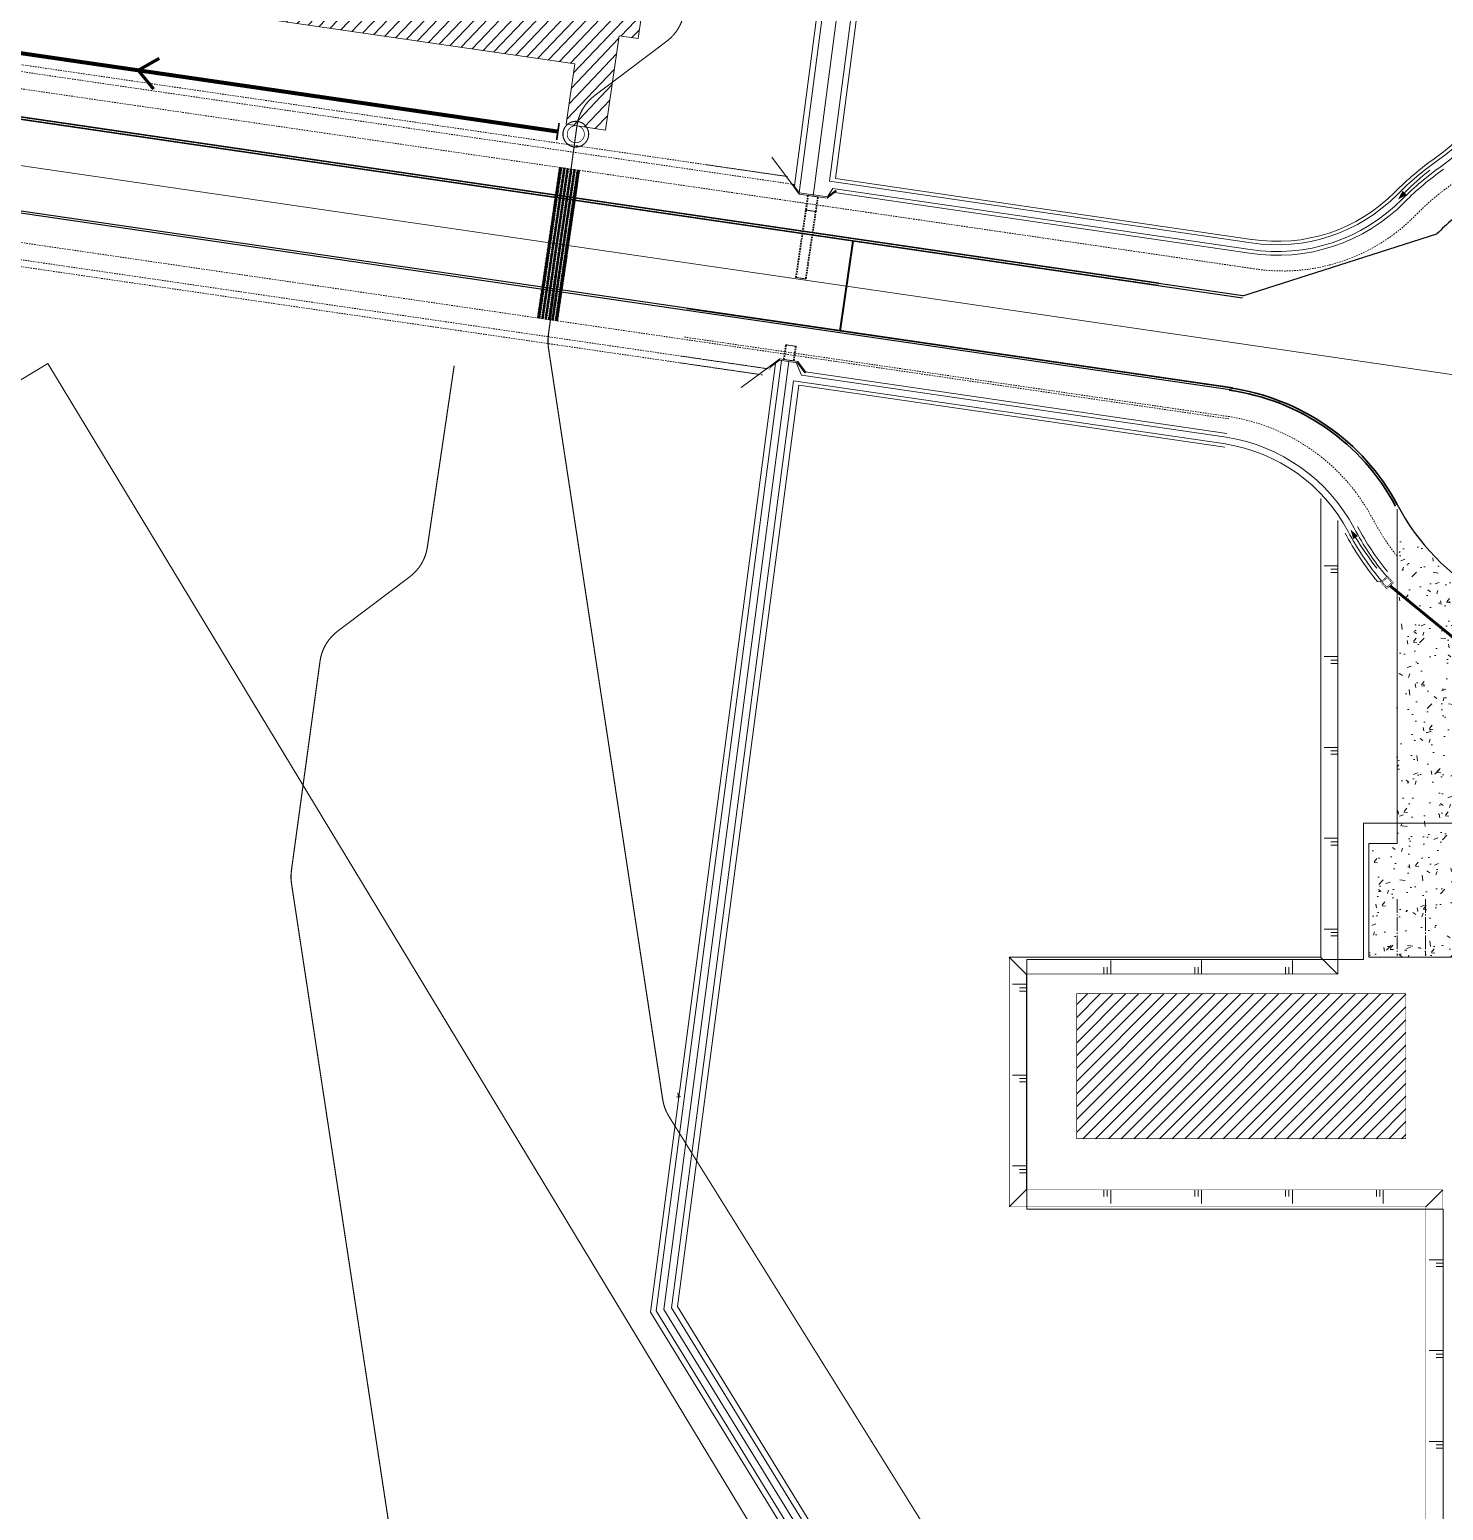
# Model space of a CAD drawing. Header units: millimetres. Extents: x 553474 to 556484, y 6145926 to 6146600.
# Drawn here: x 555975.7 to 556100.2, y 6146221.1 to 6146351.5 of the extents above; entities that cross this region are included whole.
import ezdxf

# ---------------------------------------------------------------- set-up
doc = ezdxf.new("R2010")
doc.units = ezdxf.units.MM
for name, pattern in [('( Hidden )', [0.375, 0.25, -0.125]), ('ACAD_ISO04W100', [30, 24, -3, 0, -3]), ('HIDDEN', [0.375, 0.25, -0.125]), ('HIDDEN2', [0.1875, 0.125, -0.0625])]:
    doc.linetypes.add(name, pattern=pattern)
doc.layers.add('8', color=8, linetype='Continuous', lineweight=0)
doc.styles.add('topografia rev A (17-04-08)$0$Standard', font='txt')
doc.linetypes.add('topografia rev A (17-04-08)$0$CERCO', pattern='A,0.5,-0.005,["X",topografia rev A (17-04-08)$0$Standard,S=0.5,R=0,X=-0.1,Y=-0.25],4', length=4.505)
pattern_1 = [(126.6935523005759, (555764.0691758989, 6146257.193710576), (-0.07637553546934372, -0.05691520079707196), []), (216.6935523005759, (555764.0691758989, 6146257.193710576), (0.05691520079707196, -0.07637553546934372), [])]

# ---------------------------------------------------------------- blocks, each defined once
blk = doc.blocks.new('CLOA')
at = {"const_width": 0.1875}
blk.add_lwpolyline([(-2.15625, 0, 1), (2.15625, 0, 1)], format="xyb", close=True, dxfattribs=at)
blk = doc.blocks.new('COTA_N')
for p, q in [((-1, 0), (0, 0)), ((0, 0.5), (0, -0.5))]:
    blk.add_line(p, q)
at = {"const_width": 0.065}
blk.add_lwpolyline([(0.1414213562373163, 0.1414213562373021), (0.2828427124746327, 0.2828427124746187), (0, 0), (-0.1414213562373021, -0.1414213562373021), (-0.2828427124746185, -0.2828427124746185)], dxfattribs=at)

msp = doc.modelspace()

# ---------------------------------------------------------------- hatches: boundary and pattern name
at = {"layer": '8', "linetype": 'Continuous', "lineweight": 9}
h = msp.add_hatch(dxfattribs=at)
h.set_pattern_fill('ANSI31', color=256, scale=0.25, angle=1.462425374932994)
h.set_pattern_definition([(46.462425374933, (0, 0), (-0.5754074657500953, 0.5467589147504162), [])])
h.paths.add_polyline_path([(556022.9212281218, 6146343.13941644), (556023.6952907785, 6146348.475694282), (555988.0929035716, 6146353.640057764), (555991.2696781232, 6146375.54028962), (555984.9412258245, 6146375.518232923), (555990.8047591365, 6146389.694508395), (556002.1747731571, 6146385.934584311), (556002.7530747183, 6146389.921313008), (556002.7801959555, 6146389.917378892), (556002.7830809845, 6146389.937158873), (556010.3753289648, 6146388.829783926), (556010.6496634935, 6146390.721007145), (556024.0098365942, 6146388.783025018), (556022.7092352558, 6146379.816864404), (556033.2736684296, 6146378.284422983), (556029.2720942232, 6146350.698139635), (556027.589702055, 6146350.942181828), (556026.3849767034, 6146342.63697663)])
at = {"layer": '8', "lineweight": 0}
h = msp.add_hatch(dxfattribs=at)
h.set_pattern_fill('ANSI37', color=256, scale=0.03, angle=81.69355230057593)
h.set_pattern_definition(pattern_1)
h.paths.add_polyline_path([(556022.3267534374, 6146339.348347632), (556020.3908882185, 6146326.088919844), (556020.6184745547, 6146326.055692427), (556022.5543397984, 6146339.315120216)])
h = msp.add_hatch(dxfattribs=at)
h.set_pattern_fill('ANSI37', color=256, scale=0.03, angle=81.69355230057593)
h.set_pattern_definition(pattern_1)
h.paths.add_polyline_path([(556022.7027662451, 6146339.293450082), (556020.7669009697, 6146326.034022293), (556020.9153274014, 6146326.012352166), (556022.8511926756, 6146339.271779948)])
h = msp.add_hatch(dxfattribs=at)
h.set_pattern_fill('ANSI37', color=256, scale=0.03, angle=81.69355230057593)
h.set_pattern_definition(pattern_1)
h.paths.add_polyline_path([(556022.9996191065, 6146339.250109816), (556021.0637538601, 6146325.990682025), (556021.212180289, 6146325.96901188), (556023.1480455371, 6146339.228439682)])
h = msp.add_hatch(dxfattribs=at)
h.set_pattern_fill('ANSI37', color=256, scale=0.03, angle=81.69355230057593)
h.set_pattern_definition(pattern_1)
h.paths.add_polyline_path([(556023.2964719553, 6146339.206769549), (556021.3606067068, 6146325.947341744), (556021.5090331637, 6146325.925671621), (556023.444898386, 6146339.185099416)])
h = msp.add_hatch(dxfattribs=at)
h.set_pattern_fill('ANSI37', color=256, scale=0.03, angle=81.69355230057593)
h.set_pattern_definition(pattern_1)
h.paths.add_polyline_path([(556023.59332481, 6146339.163429284), (556021.6574595348, 6146325.904001486), (556021.8058859656, 6146325.882331354), (556023.7417512406, 6146339.141759152)])
h = msp.add_hatch(dxfattribs=at)
h.set_pattern_fill('ANSI37', color=256, scale=0.03, angle=81.69355230057593)
h.set_pattern_definition(pattern_1)
h.paths.add_polyline_path([(556022.1818988089, 6146325.827433801), (556024.1177640439, 6146339.0868616), (556023.8901776782, 6146339.120089017), (556021.9543124413, 6146325.860661205)])
at = {"layer": '8', "lineweight": 0, "ltscale": 50}
h = msp.add_hatch(dxfattribs=at)
h.set_pattern_fill('AR-CONC', color=256, scale=0.02)
h.set_pattern_definition([(49.99999999999999, (3083.909502395662, 0), (3.64369337992008, -0.3187817107780617), [0.381, -4.191000000000001]), (355, (3083.909502395662, 0), (-0.7048684284993868, 3.821136904780703), [0.3048, -3.3528116834]), (100.4514447, (3084.213142535649, -0.02656507026404142), (2.938824941807066, 3.502355038243902), [0.3238001759999998, -3.561804891999998]), (46.18420000000002, (3083.909502395662, 1.015999999828637), (5.421580817842599, -0.8408465586545429), [0.5714999999999993, -6.286499999999995]), (96.63555760999992, (3084.361300395685, 0.9459300003945827), (4.74808268103006, 4.948522491954431), [0.4857004628, -5.3427121632]), (351.1841511700001, (3083.909502395662, 1.015999999828637), (4.74808268129954, 4.948522491710653), [0.4571993414, -5.0291946384]), (21, (3084.417502395692, 0.7620000001043081), (3.03228782538265, -2.045303963741752), [0.381, -4.191000000000001]), (326.0000000000001, (3084.417502395692, 0.7620000001043081), (1.236040566952942, 3.683759322446385), [0.3048, -3.3528]), (71.45144499999999, (3084.670193047612, 0.591558001935482), (4.268328385574323, 1.638455377718105), [0.3238001760000001, -3.561798752]), (37.50000000000001, (3083.909502395662, 0), (0.06177206501183633, 1.691100777463062), [0, -3.31216, 0, -3.4036, 0, -3.3655]), (7.499999999999999, (3083.909502395662, 0), (1.336393250206115, 2.00361149636239), [0, -1.94056, 0, -3.23596, 0, -1.2827]), (327.5, (3082.776662395685, 0), (2.711811903337428, -0.1145748798534689), [0, -1.27, 0, -3.9624, 0, -5.2578]), (317.5, (3082.268662395654, 0), (2.962583627720361, 0.5085298206666606), [0, -1.651, 0, -2.63144, 0, -3.7338])])
edge = h.paths.add_edge_path()
edge.add_line((556101.1076500898, 6146292.601834393), (556101.1076500902, 6146298.215993067))
edge.add_arc((556104.7941739729, 6146297.914241361), 3.69885285319162, 107.63006334412651, 175.3206210512402, ccw=False)
edge.add_line((556103.6739024376, 6146301.439366056), (556099.2717214427, 6146304.933272571))
edge.add_line((556099.2717214427, 6146304.933272571), (556097.946400223, 6146306.462957871))
edge.add_line((556097.946400223, 6146306.462957871), (556096.8026557321, 6146308.076000675))
edge.add_line((556096.8026557321, 6146308.076000675), (556096.1076500898, 6146309.246794677))
edge.add_line((556096.1076500898, 6146309.246794677), (556096.3234377642, 6146304.938810022))
edge.add_line((556096.3234377642, 6146304.938810022), (556096.1076500897, 6146303.0451607))
edge.add_line((556096.1076500897, 6146303.0451607), (556096.1076500898, 6146279.801834393))
edge.add_line((556096.1076500898, 6146279.801834393), (556113.9131176749, 6146279.801834392))
edge.add_line((556113.9131176749, 6146279.801834392), (556111.9919164067, 6146279.93583447))
edge.add_line((556111.9919164067, 6146279.93583447), (556111.1865706986, 6146280.165697508))
edge.add_line((556111.1865706986, 6146280.165697508), (556110.1368078435, 6146280.409973311))
edge.add_line((556110.1368078435, 6146280.409973311), (556109.0151105761, 6146280.754809047))
edge.add_line((556109.0151105761, 6146280.754809047), (556108.1526040052, 6146281.17215779))
edge.add_line((556108.1526040052, 6146281.17215779), (556107.5337412477, 6146281.573783624))
edge.add_line((556107.5337412477, 6146281.573783624), (556107.2253325782, 6146281.688675887))
edge.add_line((556107.2253325782, 6146281.688675887), (556106.3661690563, 6146282.26398342))
edge.add_line((556106.3661690563, 6146282.26398342), (556105.0550412581, 6146283.449584606))
edge.add_line((556105.0550412581, 6146283.449584606), (556103.8373741603, 6146284.70670626))
edge.add_line((556103.8373741603, 6146284.70670626), (556102.9985163407, 6146286.064554618))
edge.add_line((556102.9985163407, 6146286.064554618), (556102.4089738693, 6146287.055905883))
edge.add_line((556102.4089738693, 6146287.055905883), (556101.5554443828, 6146289.253873443))
edge.add_line((556101.5554443828, 6146289.253873443), (556101.1702632915, 6146290.699370918))
edge.add_line((556101.1702632915, 6146290.699370918), (556101.0983288792, 6146292.049970686))
edge.add_line((556101.0983288792, 6146292.049970686), (556101.1076500898, 6146292.601834393))
h = msp.add_hatch(dxfattribs=at)
h.set_pattern_fill('AR-CONC', color=256, scale=0.02)
h.set_pattern_definition([(49.99999999999999, (2769.909015552024, -7.258946433663368), (3.64369337992008, -0.3187817107780617), [0.381, -4.191000000000001]), (355, (2769.909015552024, -7.258946433663368), (-0.7048684284993868, 3.821136904780703), [0.3048, -3.3528116834]), (100.4514447, (2770.212655692012, -7.28551150392741), (2.938824941807066, 3.502355038243902), [0.3238001759999998, -3.561804891999998]), (46.18420000000002, (2769.909015552024, -6.242946433834732), (5.421580817842599, -0.8408465586545429), [0.5714999999999993, -6.286499999999995]), (96.63555760999992, (2770.360813552048, -6.313016433268785), (4.74808268103006, 4.948522491954431), [0.4857004628, -5.3427121632]), (351.1841511700001, (2769.909015552024, -6.242946433834732), (4.74808268129954, 4.948522491710653), [0.4571993414, -5.0291946384]), (21, (2770.417015552055, -6.49694643355906), (3.03228782538265, -2.045303963741752), [0.381, -4.191000000000001]), (326.0000000000001, (2770.417015552055, -6.49694643355906), (1.236040566952942, 3.683759322446385), [0.3048, -3.3528]), (71.45144499999999, (2770.669706203975, -6.667388431727886), (4.268328385574323, 1.638455377718105), [0.3238001760000001, -3.561798752]), (37.50000000000001, (2769.909015552024, -7.258946433663368), (0.06177206501183633, 1.691100777463062), [0, -3.31216, 0, -3.4036, 0, -3.3655]), (7.499999999999999, (2769.909015552024, -7.258946433663368), (1.336393250206115, 2.00361149636239), [0, -1.94056, 0, -3.23596, 0, -1.2827]), (327.5, (2768.776175552048, -7.258946433663368), (2.711811903337428, -0.1145748798534689), [0, -1.27, 0, -3.9624, 0, -5.2578]), (317.5, (2768.268175552017, -7.258946433663368), (2.962583627720361, 0.5085298206666606), [0, -1.651, 0, -2.63144, 0, -3.7338])])
h.paths.add_polyline_path([(556158.9053741986, 6146263.29847372), (556153.8953759861, 6146263.302645549), (556148.6817810654, 6146268.516243453), (556153.8047243449, 6146273.639186733), (556150.265349722, 6146277.170879922), (556138.8971153555, 6146265.80264555), (556138.8971153555, 6146263.30264555), (556133.8849662659, 6146263.30264555), (556133.8849662659, 6146238.302646745), (556158.8880144287, 6146238.285294007)])
h.paths.add_polyline_path([(556141.8696845159, 6146285.547623286), (556135.9174484371, 6146291.499094003), (556135.7288703502, 6146288.770895803), (556135.1958891541, 6146286.776458601), (556135.0116764007, 6146285.777628256), (556129.0365828607, 6146279.802534709), (556093.6076506731, 6146279.80253471), (556093.6076506727, 6146269.80253471), (556126.1076506724, 6146269.802534709)])
at = {"layer": '8', "linetype": 'Continuous', "lineweight": 5}
h = msp.add_hatch(dxfattribs=at)
h.set_pattern_fill('ANSI31', color=256, scale=0.25)
h.set_pattern_definition([(45, (2083.909502395662, 0), (-0.561266007566822, 0.5612660075668221), [])])
h.paths.add_polyline_path([(556096.8723454376, 6146266.581201954), (556067.8924337036, 6146266.581201954), (556067.8924337036, 6146253.803575416), (556096.8723454376, 6146253.803575416)])

# ---------------------------------------------------------------- linework, layer by layer
at = {"layer": '8', "linetype": 'HIDDEN2', "lineweight": 0, "ltscale": 0.25}
for p, q in [((556022.5543398022, 6146339.315120217), (556020.6184745657, 6146326.055692411)), ((556022.7027662328, 6146339.293450084), (556020.7669009967, 6146326.034022277)), ((556022.8511926638, 6146339.271779951), (556020.9153274273, 6146326.012352144)), ((556022.9996190945, 6146339.250109818), (556021.0637538579, 6146325.990682011)), ((556023.1480455253, 6146339.228439684), (556021.2121802887, 6146325.969011878)), ((556023.2964719557, 6146339.206769551), (556021.3606067196, 6146325.947341745)), ((556023.4448983861, 6146339.185099417), (556021.50903315, 6146325.925671611)), ((556023.5933248171, 6146339.163429284), (556021.6574595807, 6146325.904001478)), ((556023.7417512479, 6146339.141759152), (556021.8058860113, 6146325.882331344)), ((556023.8901776787, 6146339.120089018), (556021.9543124423, 6146325.860661211))]:
    msp.add_line(p, q, dxfattribs=at)
at = {"layer": '8', "lineweight": 25}
msp.add_line((556082.5196832916, 6146328.033726627), (556099.6113369864, 6146333.483910787), dxfattribs=at)
at = {"layer": '8', "linetype": 'Continuous'}
for p, q in [((556089.374499445, 6146310.178646749), (556089.374499445, 6146269.801834392)), ((556090.874499445, 6146308.249564189), (556090.874499445, 6146268.301834392)), ((556061.9496103808, 6146269.801834392), (556063.4496103808, 6146268.301834392)), ((556089.3661055797, 6146269.801834392), (556061.9496103808, 6146269.801834392)), ((556089.3661055797, 6146269.801834392), (556090.8661055797, 6146268.301834392)), ((556063.4496103808, 6146249.302175394), (556061.9496103808, 6146247.801212103)), ((556100.133886749, 6146249.302897351), (556098.633886749, 6146247.80193406))]:
    msp.add_line(p, q, dxfattribs=at)
at = {"layer": '8', "linetype": 'ACAD_ISO04W100', "ltscale": 0.05}
for p, q in [((556096.1076500898, 6146274.901834394), (556096.1076500895, 6146269.901834394)), ((556098.6076500898, 6146274.901834394), (556098.6076500897, 6146269.901834395))]:
    msp.add_line(p, q, dxfattribs=at)
at = {"layer": '8'}
for points in [[(556043.0368385618, 6146337.708865434), (556057.3204289498, 6146446.765474214)], [(556043.4610350799, 6146337.097494142), (556057.8161947951, 6146446.700541733)], [(556046.1185298654, 6146338.129549249), (556060.2950240178, 6146446.375879327)], [(556083.2940775377, 6146333.005069455), (556046.651365441, 6146338.355059309), (556060.7907898622, 6146446.310946845)], [(556045.9390603168, 6146336.759187875), (556046.4213057269, 6146337.47901522), (556083.1640392424, 6146332.114421819)], [(556083.2507178535, 6146332.708093859), (556046.1185298654, 6146338.129549249)], [(556083.1133766389, 6146331.788388773), (556046.551269038, 6146337.126595987)], [(556041.352320398, 6146322.086394522), (556030.344223036, 6146238.519004638), (556062.1865221146, 6146186.704901734), (556075.0207944517, 6146179.093465224), (556075.3178996989, 6146164.284749429), (556123.2541028182, 6146084.905153041)], [(556041.8901383197, 6146322.340697115), (556030.8631138061, 6146238.629622755), (556062.5478278897, 6146187.071943708), (556075.5151138059, 6146179.381622755), (556075.8151138066, 6146164.428622755), (556123.6821138063, 6146085.163622756)], [(556081.0660012201, 6146315.584403642), (556043.6636890022, 6146321.045109567), (556043.1745230315, 6146322.151182085)], [(556042.9624756185, 6146320.541159084), (556032.2122298065, 6146238.917229859), (556063.4872229039, 6146188.02625284), (556076.8003441258, 6146180.130832337), (556077.107870488, 6146164.802693406), (556124.7949423757, 6146085.835644015)], [(556080.9793255422, 6146314.990731174), (556042.9624756185, 6146320.541159084)], [(556081.1136676864, 6146315.910888181), (556044.0125517346, 6146321.327619706)], [(556080.9359673253, 6146314.693755364), (556043.4198892534, 6146320.171071008), (556032.7311205766, 6146239.027847976), (556063.848528679, 6146188.393294813), (556077.29466348, 6146180.418989869), (556077.6050845957, 6146164.946566734), (556125.2229533638, 6146086.094113731)], [(556094.6504247935, 6146302.832893463), (556094.3846043621, 6146302.866064632)], [(556131.5553073101, 6146290.473059126), (556122.6740902045, 6146281.591842021), (556093.1446529536, 6146281.591842022), (556093.1446529531, 6146269.591842021), (556063.4866132444, 6146269.591842021), (556063.4866132444, 6146247.591219732), (556100.1721344184, 6146247.591219732), (556100.1721344189, 6146204.651279245), (556129.8951143045, 6146204.651279245), (556129.8951143051, 6146171.662498875), (556161.9138061429, 6146171.662498874), (556161.9138061432, 6146263.087461771), (556131.5261810109, 6146290.443932827)]]:
    msp.add_lwpolyline(points, dxfattribs=at)
at = {"layer": '8', "lineweight": 0, "ltscale": 0.1}
for points in [[(556044.6859186394, 6146336.824216934), (556059.055609406, 6146446.53821053)], [(556042.533253407, 6146322.245803448), (556031.5376718068, 6146238.773426307), (556063.0175253968, 6146187.549098274), (556076.1577289659, 6146179.756227546), (556076.4614921478, 6146164.615658081), (556124.238528091, 6146085.499633386)]]:
    msp.add_lwpolyline(points, dxfattribs=at)
at = {"layer": '8', "linetype": 'Continuous'}
msp.add_lwpolyline([(556022.9212281218, 6146343.13941644), (556023.6952907785, 6146348.475694282), (555988.0929035716, 6146353.640057764), (555991.2696781232, 6146375.54028962), (555984.9412258245, 6146375.518232923), (555990.8047591365, 6146389.694508395), (556002.1747731571, 6146385.934584311), (556002.7530747183, 6146389.921313008), (556002.7801959555, 6146389.917378892), (556002.7830809845, 6146389.937158873), (556010.3753289648, 6146388.829783926), (556010.6496634935, 6146390.721007145), (556024.0098365942, 6146388.783025018), (556022.7092352558, 6146379.816864404), (556033.2736684296, 6146378.284422983), (556029.2720942232, 6146350.698139635), (556027.589702055, 6146350.942181828), (556026.3849767034, 6146342.63697663), (556022.921228122, 6146343.139416441)], dxfattribs=at)
at = {"layer": '8', "linetype": '( Hidden )', "lineweight": 5, "const_width": 0.1}
msp.add_lwpolyline([(556204.1817634737, 6146169.501792996), (556179.4479048941, 6146169.501792996, 0.1198872171417527), (556177.6104775985, 6146169.054800305), (556166.6080219714, 6146163.364912688, -0.1185096701780837), (556164.7923265432, 6146162.917979031), (556118.0218733517, 6146162.663872957, -0.4158057461085778), (556116.0110074178, 6146164.66384344), (556116.0110074178, 6146190.00327016, 0.4133223517296554), (556108.0353573157, 6146198.003233102), (556070.1264169586, 6146198.11861849, -0.2580898238540266), (556066.7441444386, 6146200.002536072), (556031.9900996243, 6146255.752638931, -0.1019995196066937), (556031.4299714884, 6146257.267594022), (556021.3720590547, 6146323.436605784, -0.07176838010834947), (556021.3634252946, 6146324.578983029), (556023.881013372, 6146343.012957328, -0.1998761601131509), (556025.4363714659, 6146345.665785351), (556031.7855706625, 6146350.452092683, 0.1970261455986886), (556033.3347538078, 6146353.06148527), (556035.6976354793, 6146369.052492638)], format="xyb", dxfattribs=at)
at = {"layer": '8', "linetype": 'Continuous', "ltscale": 3, "const_width": 0.35}
msp.add_lwpolyline([(555946.8880835292, 6146353.495370439), (556022.2020463587, 6146342.499419965)], dxfattribs=at)
at = {"layer": '8', "linetype": 'HIDDEN', "lineweight": 9, "ltscale": 0.5}
for points in [[(556042.9964824811, 6146337.846487206), (555966.5516328684, 6146349.007370546, 0.1725436924599028), (555928.2972884494, 6146341.382266971), (555780.7264780967, 6146253.230467292, -0.1260769710966467), (555760.8287438293, 6146247.343832118, -0.1260769710966467)], [(556042.4240760581, 6146338.536419067), (555966.6383134013, 6146349.601076268, 0.1725436924599401), (555927.989594298, 6146341.897363378), (555780.418783945, 6146253.745563699, -0.1228911094593677), (555761.323197656, 6146247.965693853, -0.1228911094593677)], [(556083.2289469363, 6146330.456678932), (555966.3349315359, 6146347.523106239, 0.1725436924595063), (555929.0665238285, 6146340.094525953), (555781.4957134762, 6146251.942726273, -0.1354367570791825), (555759.2904521904, 6146245.81551701), (555670.4492767956, 6146245.81551701)], [(556081.293081647, 6146317.197251133), (555964.399066299, 6146334.263678432, 0.1725436924593201), (555935.9383598827, 6146328.590706185), (555788.3675495336, 6146240.438906506, -0.1354367570800878), (555759.2904521903, 6146232.41551701), (555678.416356914, 6146232.41551701)], [(556040.9091447413, 6146321.577369221), (555964.1823649665, 6146332.779414126, 0.1725436924595077), (555936.7075952617, 6146327.302965167), (555789.1367849131, 6146239.151165487, -0.1285215228256856), (555760.8725566616, 6146230.93702489, -0.1285215228256856)], [(556040.2269493984, 6146321.070608158), (555964.0956844336, 6146332.185708404, 0.1725436924578836), (555937.0152894134, 6146326.787868761), (555789.4444790648, 6146238.63606908, -0.1259245568649169), (555761.48962813, 6146230.356657039, -0.1259245568649169)]]:
    msp.add_lwpolyline(points, format="xyb", dxfattribs=at)
at = {"layer": '8', "lineweight": 0, "ltscale": 2, "const_width": 0.28}
msp.add_lwpolyline([(555987.1059346099, 6146348.949190348), (555985.247802614, 6146347.894794457), (555986.6043819851, 6146346.241610648)], dxfattribs=at)
at = {"layer": '8', "lineweight": 25}
for points in [[(556075.0804980084, 6146328.95735383), (555966.2163319184, 6146344.851429935, 0.1725436924602433), (555930.722610292, 6146337.776591566), (555783.1517999407, 6146249.624791887, -0.13543675707977), (555759.5619149717, 6146243.115516458), (555680.6740974599, 6146243.115516458, -0.2642673980287896), (555667.788091075, 6146250.437571456), (555666.8326413305, 6146252.04111661)], [(556075.1093915195, 6146329.155255738), (555966.2452254294, 6146345.049331842, 0.172543692460788), (555930.6200455746, 6146337.948290369), (555783.0492352233, 6146249.79649069, -0.1354367570787023), (555759.5619149717, 6146243.315516458), (555680.6740974599, 6146243.315516458, -0.2642673980251353), (555667.9599044936, 6146250.539944055), (555667.0347037812, 6146252.092721821)], [(556082.4907897805, 6146327.83582472), (555965.9448691374, 6146344.851430487, 0.1725436924602433), (555930.4511475111, 6146337.776592119), (555782.8803371595, 6146249.624792439, -0.13543675707977), (555759.2904521904, 6146243.11551701), (555680.4026346786, 6146243.11551701, -0.1922377814842837), (555670.0722549189, 6146247.239706511, -0.1922377814842837)], [(556082.5196832916, 6146328.033726627), (555965.9737626484, 6146345.049332394, 0.1725436924602124), (555930.3485827938, 6146337.948290922), (555782.7777724421, 6146249.796491242, -0.1354367570787023), (555759.2904521904, 6146243.31551701), (555680.4026346786, 6146243.31551701, -0.1922377814818456), (555670.2099933159, 6146247.384717317, -0.1922377814818456)], [(556081.6065122784, 6146319.919747842), (555965.0605914785, 6146336.935353632, 0.1725436924595474), (555934.8251989812, 6146330.908639466), (555787.2543886314, 6146242.756839788, -0.1354367570801815), (555759.5619149714, 6146235.115516458), (555698.0361930956, 6146235.115516458, 0.581943822815352), (555687.727387998, 6146216.973160439), (555695.3446625578, 6146204.188978183)], [(556081.5776187674, 6146319.721845935), (555965.0316979674, 6146336.737451725, 0.1725436924588997), (555934.9277636985, 6146330.736940663), (555787.3569533488, 6146242.585140985, -0.1354367570793282), (555759.5619149714, 6146234.915516458), (555698.0361930956, 6146234.915516458, 0.5819438228025838), (555687.8992014164, 6146217.07553304), (555695.5164759763, 6146204.291350784)]]:
    msp.add_lwpolyline(points, format="xyb", dxfattribs=at)
at = {"layer": '8', "const_width": 0.15}
msp.add_lwpolyline([(556022.0940416658, 6146341.752527099), (556022.3100481685, 6146343.246292893)], dxfattribs=at)
at = {"layer": '8', "lineweight": 0}
for points, format in [([(556114.1511093912, 6146319.17103814), (555965.3669989174, 6146340.893392336, 0.1725436924596112), (555932.5024418556, 6146334.342616068), (555784.9316315049, 6146246.190816389, -0.1354367570799922), (555759.2904521903, 6146239.11551701), (555674.0555684034, 6146239.11551701)], "xyb"), ([(556096.7653883325, 6146337.112184606, 0.4999999999999998, 0, 0), (556096.1886167845, 6146336.515412328, 0, 0, 0)], "xyseb"), ([(556092.453900343, 6146306.742002905, 0.4999999999999998, 0, 0), (556092.0090930827, 6146307.442680485, 0, 0, 0)], "xyseb")]:
    msp.add_lwpolyline(points, format=format, dxfattribs=at)
for points in [[(556042.8670748346, 6146337.800663778), (556041.041748996, 6146340.257894413)], [(556043.4408019095, 6146336.999604708), (556042.8661281945, 6146337.801963706)], [(556043.4583319972, 6146337.118401215), (556042.9351905211, 6146337.851262743)], [(556045.931642586, 6146336.753456404), (556046.6441535929, 6146337.303993494)], [(556046.6441535929, 6146337.303993494), (556046.6960342971, 6146337.23684893)], [(556046.6441535929, 6146337.303993494), (556046.6947525505, 6146337.235877817)], [(556043.4386649017, 6146336.985121741), (556045.9141150169, 6146336.634659525), (556045.931631737, 6146336.753374159), (556043.4561816218, 6146337.103836376), (556043.4386649017, 6146336.985121741)], [(556045.9141150169, 6146336.634659525), (556046.6960342971, 6146337.23684893)], [(556040.8034038513, 6146321.784340637), (556038.3313499804, 6146319.94800349)], [(556041.7445702709, 6146322.483475424), (556040.8034038513, 6146321.784340637)], [(556041.7270535503, 6146322.364760789), (556040.854002808, 6146321.71622496)], [(556041.7445702704, 6146322.483475424), (556043.3274320678, 6146322.249919154), (556043.3099153473, 6146322.13120452), (556041.7270535503, 6146322.364760789), (556041.7445702704, 6146322.483475424)], [(556043.3099153473, 6146322.13120452), (556043.9584511749, 6146321.258153776)], [(556043.3274320678, 6146322.249919154), (556044.0265668526, 6146321.308752731)], [(556043.9584511749, 6146321.258153776), (556044.0265668523, 6146321.308752732)]]:
    msp.add_lwpolyline(points, dxfattribs=at)
at = {"layer": '8', "linetype": 'HIDDEN2', "lineweight": 0, "ltscale": 0.25}
msp.add_lwpolyline([(556024.1177640446, 6146339.086861601), (556022.1818988079, 6146325.827433795)], dxfattribs=at)
at = {"layer": '8', "linetype": 'HIDDEN', "lineweight": 9, "ltscale": 0.5}
for points in [[(556042.3069103839, 6146338.5547501), (556035.1865065962, 6146339.594323026)], [(556039.9070992628, 6146321.118530951), (556032.9402461329, 6146322.135685612)], [(556040.5892946055, 6146321.625292015), (556033.016823194, 6146322.730866431)]]:
    msp.add_lwpolyline(points, dxfattribs=at)
at = {"layer": '8', "linetype": 'HIDDEN', "lineweight": 18, "ltscale": 0.5}
for points in [[(556083.2373407971, 6146330.456678379), (556034.9184868818, 6146337.511190153)], [(556081.3323330592, 6146317.394845889), (556033.2391233986, 6146324.416413792)]]:
    msp.add_lwpolyline(points, dxfattribs=at)
at = {"layer": '8', "linetype": 'HIDDEN', "lineweight": 5, "ltscale": 0.5}
for points in [[(556044.0075255709, 6146335.593572995), (556044.947349763, 6146335.454898959), (556045.1371142326, 6146336.740974169), (556044.197290041, 6146336.879648205)], [(556042.2558535433, 6146323.722109517), (556043.1956777356, 6146323.583435481), (556043.0059132653, 6146322.297360271), (556042.0660890734, 6146322.436034307)]]:
    msp.add_lwpolyline(points, close=True, dxfattribs=at)
for points in [[(556044.0817222178, 6146335.582625045), (556044.8731531161, 6146335.465846909), (556045.0629175864, 6146336.75192212), (556044.2714866879, 6146336.868700255), (556044.0817222178, 6146335.582625045)], [(556044.947349763, 6146335.454898959), (556044.0715137494, 6146329.51916722), (556043.1316895571, 6146329.657841256), (556044.0075255709, 6146335.593572995)], [(556044.8731531161, 6146335.465846909), (556043.9973171025, 6146329.53011517), (556043.205886204, 6146329.646893306), (556044.0817222178, 6146335.582625045)], [(556042.3300501902, 6146323.711161567), (556043.1214810885, 6146323.594383431), (556042.9317166188, 6146322.308308221), (556042.1402857199, 6146322.425086356), (556042.3300501902, 6146323.711161567)]]:
    msp.add_lwpolyline(points, dxfattribs=at)
at = {"layer": '8', "ltscale": 50}
for points in [[(556082.4991836413, 6146327.835824167), (556034.5738901062, 6146334.832876459)], [(556081.3434433582, 6146319.919747842), (556033.5528626228, 6146326.897132179)]]:
    msp.add_lwpolyline(points, dxfattribs=at)
at = {"layer": '8', "linetype": 'ByBlock'}
for points in [[(556048.142733418, 6146332.85183682), (556046.9869929799, 6146324.935760518)], [(556048.2416843718, 6146332.837390064), (556047.0859439337, 6146324.921313762)]]:
    msp.add_lwpolyline(points, dxfattribs=at)
at = {"layer": '8', "linetype": 'topografia rev A (17-04-08)$0$CERCO', "lineweight": 20, "ltscale": 2, "flags": 128}
msp.add_lwpolyline([(555915.6652901131, 6146284.733), (555977.279290113, 6146322.064), (556122.0036924996, 6146082.897892706), (556084.0185795277, 6146059.860813444), (556084.0185795277, 6146021.982075842), (556425.9260296497, 6146021.982075842), (556425.9260296497, 6146272.9274655), (556391.5201717676, 6146307.108234035), (556172.2997284794, 6146307.108234035), (556172.2997284796, 6146291.357630824), (556156.5106756814, 6146291.357630824)], dxfattribs=at)
at = {"layer": '8', "lineweight": 5, "const_width": 0.1}
msp.add_lwpolyline([(556184.7049491556, 6146122.337595324), (556156.821090576, 6146122.337595324, 0.1198872171417527), (556154.9836632804, 6146121.890602632), (556143.9812076533, 6146116.200715016, -0.1185096701780837), (556142.1655122251, 6146115.753781359), (556095.3950590335, 6146115.499675285, -0.4158057461085778), (556093.3841930997, 6146117.499645768), (556093.3841930997, 6146142.839072488, 0.4133223517296554), (556085.4085429976, 6146150.83903543), (556047.4996026405, 6146150.954420818, -0.2580898238540266), (556044.1173301205, 6146152.8383384), (556009.3632853061, 6146208.588441259, -0.1019995196066937), (556008.8031571703, 6146210.10339635), (555998.7452447366, 6146276.272408112, -0.07176838010834947), (555998.7366109765, 6146277.414785357), (556001.2541990539, 6146295.848759656, -0.1998761601131509), (556002.8095571478, 6146298.501587679), (556009.1587563443, 6146303.287895011, 0.1970261455986886), (556010.7079394896, 6146305.897287598), (556013.0708211611, 6146321.888294966)], format="xyb", dxfattribs=at)
at = {"layer": '8', "linetype": 'Continuous', "ltscale": 0.05}
for points in [[(556096.1076500898, 6146279.801834393), (556096.1076500898, 6146309.246794677)], [(556141.8767022555, 6146285.540606622), (556126.1076500893, 6146269.801834392), (556093.6076500895, 6146269.801834393), (556093.60765009, 6146279.801834393), (556096.1076500898, 6146279.801834393)]]:
    msp.add_lwpolyline(points, dxfattribs=at)
at = {"layer": '8', "linetype": 'Continuous', "lineweight": 0}
for points in [[(556090.874499445, 6146304.257975711), (556089.674499445, 6146304.257975711)], [(556090.874499445, 6146303.957975712), (556090.274499445, 6146303.957975712)], [(556090.874499445, 6146303.657975712), (556090.274499445, 6146303.657975712)], [(556090.874499445, 6146296.257975711), (556089.674499445, 6146296.257975711)], [(556090.874499445, 6146295.957975712), (556090.274499445, 6146295.957975712)], [(556090.874499445, 6146295.657975712), (556090.274499445, 6146295.657975712)], [(556090.874499445, 6146288.257975711), (556089.674499445, 6146288.257975711)], [(556090.874499445, 6146287.957975712), (556090.274499445, 6146287.957975712)], [(556090.874499445, 6146287.657975712), (556090.274499445, 6146287.657975712)], [(556090.874499445, 6146280.257975711), (556089.674499445, 6146280.257975711)], [(556090.874499445, 6146279.957975712), (556090.274499445, 6146279.957975712)], [(556090.874499445, 6146279.657975712), (556090.274499445, 6146279.657975712)], [(556090.874499445, 6146272.257975711), (556089.674499445, 6146272.257975711)], [(556090.874499445, 6146271.957975712), (556090.274499445, 6146271.957975712)], [(556090.874499445, 6146271.657975712), (556090.274499445, 6146271.657975712)], [(556070.8821326738, 6146268.301834392), (556070.8821326738, 6146269.501834393)], [(556078.8821326738, 6146268.301834392), (556078.8821326738, 6146269.501834393)], [(556086.8821326738, 6146268.301834392), (556086.8821326738, 6146269.501834393)], [(556070.2821326741, 6146268.301834392), (556070.2821326741, 6146268.901834392)], [(556070.5821326739, 6146268.301834392), (556070.5821326739, 6146268.901834392)], [(556078.2821326741, 6146268.301834392), (556078.2821326741, 6146268.901834392)], [(556078.5821326739, 6146268.301834392), (556078.5821326739, 6146268.901834392)], [(556086.2821326741, 6146268.301834392), (556086.2821326741, 6146268.901834392)], [(556086.5821326739, 6146268.301834392), (556086.5821326739, 6146268.901834392)], [(556063.4496103808, 6146267.399917689), (556062.2496103809, 6146267.399917689)], [(556063.4496103808, 6146267.099917689), (556062.8496103808, 6146267.099917689)], [(556063.4496103808, 6146266.79991769), (556062.8496103808, 6146266.79991769)], [(556063.4496103808, 6146259.399917689), (556062.2496103809, 6146259.399917689)], [(556063.4496103808, 6146259.099917689), (556062.8496103808, 6146259.099917689)], [(556063.4496103808, 6146258.79991769), (556062.8496103808, 6146258.79991769)], [(556063.4496103808, 6146251.399917689), (556062.2496103809, 6146251.399917689)], [(556063.4496103808, 6146251.099917689), (556062.8496103808, 6146251.099917689)], [(556063.4496103808, 6146250.79991769), (556062.8496103808, 6146250.79991769)], [(556070.2821326741, 6146249.298000987), (556070.2821326741, 6146248.698000987)], [(556070.5821326739, 6146249.298000987), (556070.5821326739, 6146248.698000987)], [(556070.8821326738, 6146249.298000987), (556070.8821326738, 6146248.098000987)], [(556078.2821326741, 6146249.298000987), (556078.2821326741, 6146248.698000987)], [(556078.5821326739, 6146249.298000987), (556078.5821326739, 6146248.698000987)], [(556078.8821326738, 6146249.298000987), (556078.8821326738, 6146248.098000987)], [(556086.2821326741, 6146249.298000987), (556086.2821326741, 6146248.698000987)], [(556086.5821326739, 6146249.298000987), (556086.5821326739, 6146248.698000987)], [(556086.8821326738, 6146249.298000987), (556086.8821326738, 6146248.098000987)], [(556094.2821326741, 6146249.298000987), (556094.2821326741, 6146248.698000987)], [(556094.5821326739, 6146249.298000987), (556094.5821326739, 6146248.698000987)], [(556094.8821326738, 6146249.298000987), (556094.8821326738, 6146248.098000987)], [(556100.1338867416, 6146243.136172798), (556098.9338867416, 6146243.136172798)], [(556100.1338867416, 6146242.836172799), (556099.5338867416, 6146242.836172799)], [(556100.1338867416, 6146242.536172799), (556099.5338867416, 6146242.536172799)], [(556100.1338867416, 6146235.136172798), (556098.9338867416, 6146235.136172798)], [(556100.1338867416, 6146234.836172799), (556099.5338867416, 6146234.836172799)], [(556100.1338867416, 6146234.536172799), (556099.5338867416, 6146234.536172799)], [(556100.1338867416, 6146227.136172798), (556098.9338867416, 6146227.136172798)], [(556100.1338867416, 6146226.836172799), (556099.5338867416, 6146226.836172799)], [(556100.1338867416, 6146226.536172799), (556099.5338867416, 6146226.536172799)]]:
    msp.add_lwpolyline(points, dxfattribs=at)
at = {"layer": '8', "lineweight": 9, "const_width": 0.05}
for points in [[(556094.650424793, 6146302.832893464), (556095.1799294689, 6146302.233206214), (556095.7796167191, 6146302.762710891), (556095.2501120432, 6146303.362398141)], [(556094.791573783, 6146302.824120642), (556095.1887022905, 6146302.374355205), (556095.6384677285, 6146302.771483712), (556095.2413392215, 6146303.221249149)]]:
    msp.add_lwpolyline(points, close=True, dxfattribs=at)
at = {"layer": '8', "linetype": '( Hidden )', "ltscale": 1.5, "const_width": 0.25}
msp.add_lwpolyline([(556101.4393204646, 6146297.6123902), (556095.4797730941, 6146302.497958553)], dxfattribs=at)
at = {"layer": '8', "linetype": 'Continuous', "const_width": 0.05}
for points in [[(556061.9496103808, 6146269.801834392), (556061.9496103808, 6146247.801212103), (556098.6351315548, 6146247.801212103)], [(556100.1342860131, 6146229.01427031), (556100.1338867416, 6146249.302175391), (556063.4496103808, 6146249.301072834), (556063.4496103808, 6146268.301834392)], [(556063.4496103808, 6146268.301834392), (556090.8661055797, 6146268.301834392)], [(556100.1362124728, 6146131.126422646), (556100.1342860131, 6146229.01427031)]]:
    msp.add_lwpolyline(points, dxfattribs=at)
msp.add_lwpolyline([(556096.8723454376, 6146253.803575416), (556067.8924337036, 6146253.803575416), (556067.8924337036, 6146266.581201954), (556096.8723454376, 6146266.581201954)], close=True, dxfattribs=at)
at = {"layer": '8', "linetype": 'Continuous'}
msp.add_lwpolyline([(556098.6351315548, 6146247.801212103, 0.05, 0.05, 0), (556098.6351315548, 6146131.126422646, 0, 0, 0)], format="xyseb", dxfattribs=at)
at = {"layer": '8'}
for centre, radius, start, end in [((556091.1574541355, 6146352.139895049), 14.56996136861321, 304.9031041993788, 359.1288510460102), ((556091.1574541355, 6146352.139895049), 14.87008562078868, 304.9031041993788, 359.1288510460102), ((556091.1574541355, 6146352.139895049), 15.47005201382346, 304.9031041993788, 359.1288510460102), ((556114.1595032418, 6146319.171037595), 25.63003645455993, 124.9031042048451, 135.3931356246569), ((556114.1595032418, 6146319.171037595), 25.32991220238445, 124.9031042048451, 135.3931356246569), ((556114.1595032418, 6146319.171037595), 24.72994580934968, 124.9031042048451, 135.3931356246569), ((556114.1595032418, 6146319.171037595), 24.39999998565293, 124.9031042048451, 135.3931356246569), ((556085.539438646, 6146347.401016829), 15.79999783761569, 261.1673908225697, 315.393139813054), ((556085.539438646, 6146347.401016829), 15.47005201391894, 261.1673908225697, 315.393139813054), ((556085.539438646, 6146347.401016829), 14.87008562088416, 261.1673908225697, 315.393139813054), ((556085.539438646, 6146347.401016829), 14.56996136870869, 261.1673908225697, 315.393139813054), ((556078.6627294907, 6146300.301757551), 15.47043572637702, 27.99430028286487, 81.07630644009467), ((556078.6627294907, 6146300.301757551), 14.87046933316384, 27.99430028286487, 81.07630644009467), ((556114.159503242, 6146319.171037589), 25.32991220587844, 207.9939669435732, 219.9380338820132), ((556114.159503242, 6146319.171037589), 24.72994581266525, 207.9939669435732, 219.9015020538209), ((556114.159503242, 6146319.171037589), 24.39999999006714, 207.9939669435732, 219.1972294785485), ((556114.159503242, 6146319.171037589), 25.63003645786428, 207.9939669435732, 219.506562228682)]:
    msp.add_arc(centre, radius, start, end, dxfattribs=at)
at = {"layer": '8', "lineweight": 0}
for centre, radius, start, end in [((556114.1367748458, 6146319.977571583), 24.39999998565293, 128.3824089992654, 135.3931356246569), ((556111.3521062436, 6146317.901761872), 21.9469347002526, 210.5667204959042, 219.096927544574)]:
    msp.add_arc(centre, radius, start, end, dxfattribs=at)
at = {"layer": '8', "linetype": 'HIDDEN', "lineweight": 18, "ltscale": 0.5}
for centre, radius, start, end in [((556114.1595032417, 6146319.171037589), 22.89999999005603, 124.9031041993788, 135.3931356199773), ((556086.0383117974, 6146346.597566456), 16.38211544445939, 260.1553497930946, 316.1684879073799), ((556078.6630248787, 6146300.302019351), 17.29999783840471, 27.9939647683389, 81.13065581651719), ((556114.159503242, 6146319.171037589), 22.89999999016262, 207.9939669435732, 217.9739552982062)]:
    msp.add_arc(centre, radius, start, end, dxfattribs=at)
at = {"layer": '8', "lineweight": 25}
for centre, radius, start, end in [((556114.159503252, 6146319.171037587), 20.40851491191353, 124.9031042048451, 135.4671003273092), ((556114.1596505969, 6146319.171972358), 20.40090159422129, 207.7653482177213, 239.946747483048)]:
    msp.add_arc(centre, radius, start, end, dxfattribs=at)
at = {"layer": '8', "lineweight": 30, "ltscale": 50}
for centre, radius, start, end in [((556078.6630248793, 6146300.30201935), 19.59999783807697, 27.9939647683389, 82.21971375355163), ((556078.6630647618, 6146300.302076539), 19.79993577907926, 28.23162107813848, 82.21980570558745)]:
    msp.add_arc(centre, radius, start, end, dxfattribs=at)

# ---------------------------------------------------------------- block references
at = {"layer": '8'}
for xscale, yscale, zscale, rotation in [(0.52500000002119, 0.525000000372529, 0.525, 358.9618146073969), (0.3499999999697033, 0.349999999627471, 0.35, 358.9618146580934)]:
    msp.add_blockref('CLOA', (556023.7794256152, 6146342.269123929), dxfattribs=dict(at, xscale=xscale, yscale=yscale, zscale=zscale, rotation=rotation))
at = {"layer": '8', "lineweight": 5, "xscale": 0.3600000000000446, "yscale": 0.3600000000000446, "zscale": 0.3600000000000446, "rotation": 278.6429910155935}
msp.add_blockref('COTA_N', (556032.8277200928, 6146257.480056513), dxfattribs=at)

doc.saveas('drawing.dxf')
